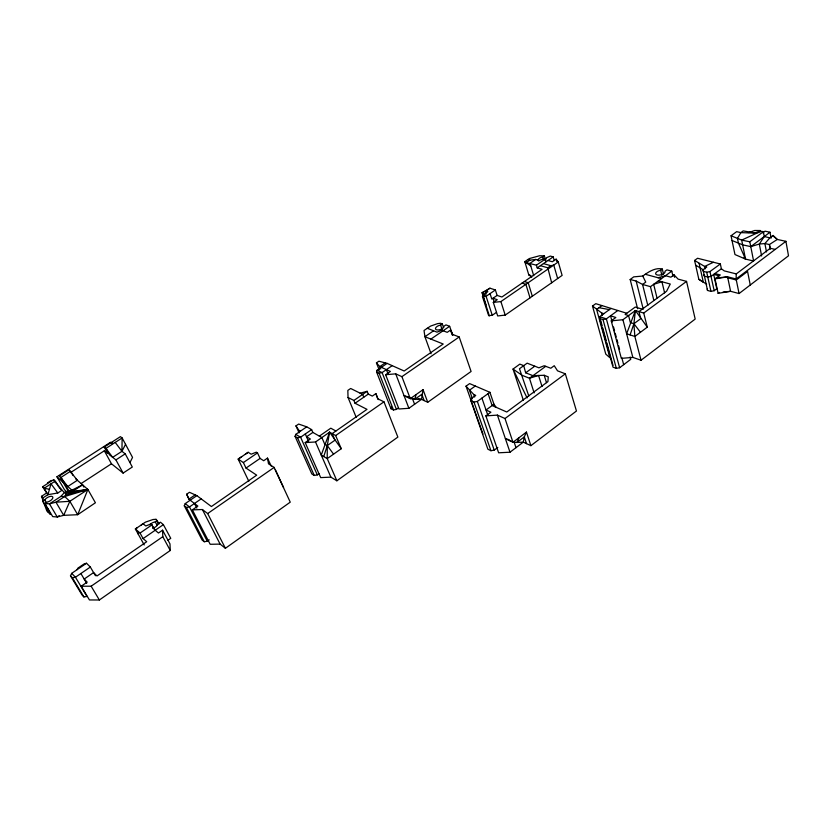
<?xml version="1.0" encoding="UTF-8"?>
<svg xmlns="http://www.w3.org/2000/svg" width="830" height="830" viewBox="0 0 830 830"><rect width="100%" height="100%" fill="white"/><g stroke="black" fill="none" stroke-linecap="round" stroke-linejoin="round"><path stroke-width="1.25" d="M630.126 357.025L630.738 359.328L619.626 367.732L616.337 368.364L613.017 367.171L599.654 318.461L599.654 316.707L611.067 308.407M104.341 450.773L111.459 463.773L123.099 473.09L132.312 467.031L125.226 453.844L121.937 451.313L122.135 437.95L120.392 436.653L104.238 447.059L107.734 453.439L104.341 450.773L70.457 472.644M775.23 249.405L770.271 248.284L736.272 273.91L736.086 278.994L739.063 293.55L788.5 255.806L785.917 241.323L777.285 239.455L772.74 235.699M443.594 327.611L442.297 323.939L440.523 323.264L437.555 323.638L430.573 326.097L424.026 330.496L424.919 336.721L443.22 344.014L404.179 371.01L387.112 363.384L378.905 361.206L376.447 362.876L379.777 366.611L390.391 371.435L385.639 374.704L398.94 408.993L408.889 408.287L421.505 399.355L423.051 389.664L410.279 398.67L404.086 395.734L409.885 397.352M551.649 282.781L557.646 278.527L553.755 265.081L550.83 265.714L547.8 267.81L551.649 282.781L505.211 315.099L497.689 315.95L493.311 302.4L497.253 299.682L492.989 298.25L494.182 301.933M46.324 493.186L41.5 496.33L46.843 510.979L50.454 514.465L42.662 501.362L43.067 497.824L47.901 494.68L57.778 493.01L62.011 490.25L53.67 479.636L42.558 486.795L47.901 494.68L51.035 483.817L57.778 493.01M686.555 281.38L643.727 313.066L635.417 310.524L633.902 323.721L634.857 336.461L641.03 360.241L695.177 319.083L686.555 281.38L678.1 279.119L674.043 274.844L670.868 277.179L665.432 275.716L658.045 277.739L645.294 274.284L642.762 276.048L633.705 276.867L630.178 279.513L637.627 308.77M497.803 447.453L494.244 450.119L490.935 450.711L487.874 449.217L470.88 400.693L471.181 398.69L475.746 395.391L473.826 394.551L466.024 386.168L469.624 383.595L489.908 392.32L494.753 406.596M496.33 312.454L492.263 315.276L488.673 315.649L482.479 296.725L482.707 295.179L487.843 291.683L485.82 291.008L482.043 292.741L486.017 304.88M348.04 397.497L353.891 400.465L355.033 403.266L366.995 409.346L332.166 433.613L334.967 440.201L327.269 445.596L327.228 458.617L341.255 448.729L335.652 435.563L329.593 432.181L327.269 445.596L323.752 456.562L327.228 458.617L336.866 480.788L397.861 437.088L383.968 401.824L377.692 398.742L375.886 393.617L372.307 396.097L368.271 394.115L367.13 391.304L360.127 393.181L350.675 388.482L347.832 390.411L348.04 397.497L356.205 417.365M398.525 407.914L396.429 409.398L393.482 409.958L390.971 408.723L391.397 406.918M385.639 374.704L395.713 373.853L401.917 376.664L410.279 398.67L414.844 399.24L416.048 394.603M390.971 408.723L376.592 372.016L377.059 370.263L387.112 363.384M319.145 473.608L317.309 474.905L314.259 475.455L311.831 473.951L295.065 436.383L295.739 434.381L306.726 426.838L311.624 429.608L312.848 432.42L321.864 437.555L324.706 444.123L327.269 445.596L333.556 454.155M630.084 334.905L633.902 323.721L640.739 318.658L638.944 311.603L666.615 291.195L670.267 284.036L658.47 280.81L650.45 286.661L642.555 284.441L636.154 281.038L630.178 279.513M75.81 478.931L87.887 489.482L77.698 514.714L63.682 515.337L57.218 516.976L52.705 516.613L44.913 503.509L47.03 502.129A4.679 2.117 -29.4 0 0 52.539 498.55A4.679 2.117 -29.4 0 0 50.298 496.402A4.679 2.117 -29.4 0 0 44.789 499.982L42.662 501.362M341.255 448.729L329.593 432.181L321.241 455.079L323.752 456.562M647.286 327.165L635.417 310.524L626.619 333.764L634.857 336.461L647.286 327.165L643.727 313.066M209.222 539.863L207.282 541.233L204.253 541.741L202.105 540.019L184.281 505.802L185.215 503.613L196.866 495.645L211.401 506.539L256.688 475.175L246.022 468.079L243.377 462.549L238.169 459.104L248.18 452.277L251.158 454.197L256.346 452.163L257.497 452.889L260.091 458.419L263.691 460.733L267.499 458.108L271.234 466.138M59.262 515.627L57.218 516.976L49.458 503.862L60.798 496.465L64.678 496.527L69.855 501.299L77.698 514.714L95.419 502.773L87.887 489.482L69.855 501.299L63.682 515.337L55.963 502.202L49.458 503.862L44.913 503.509M519.051 437.669L516.955 442.442L512.971 442.255L505.408 438.707L508.977 439.661M77.107 569.66L77.75 568.239L84.017 563.975L86.517 563.248L90.335 567.046L95.46 575.74M528.803 396.014L519.476 368.738L527.154 363.156L538.909 367.825L544.169 365.75L550.788 368.24L554.243 365.708L557.511 370.813L565.344 373.822L576.456 411.006L530.889 445.669L526.448 432.098L524.29 436.902L523.294 442.141L509.994 452.215L498.633 452.796L485.882 415.882L490.904 412.199L486.027 410.01L493.943 404.22L496.05 407.271M130.019 462.435L132.541 457.423L122.135 437.95L105.95 448.397L104.238 447.059M71.702 573.343L75.447 577.234L86.994 596.448L83.903 596.936L82.025 594.944L70.467 575.792L71.702 573.343L86.517 563.248M123.099 473.09L115.93 459.903L109.436 454.788L105.95 448.397L112.662 457.34L121.937 451.313L125.548 444.341M83.83 487.044L82.575 484.845L71.899 490.198L66.099 493.985L64.678 496.527L55.963 502.202L69.855 501.299M771.101 238.169L769.991 232.234L764.295 236.519L759.326 244.051L750.777 246.603L742.694 244.881L732.019 240.503L731.064 235.762L736.625 231.663L740.879 232.618L756.721 233.199L761.546 231.311L763.341 231.715L764.295 236.519L750.777 246.603L753.588 261.014L745.527 259.105L734.965 254.54L732.019 240.503M766.474 251.926L764.897 243.553L769.389 244.549L777.285 239.455L773.104 235.43L769.877 237.847L764.897 243.553L759.326 244.051L761.618 255.993M60.798 496.465L64.46 492.491L71.899 490.198L72.376 491.453L87.887 489.482L64.678 496.527L82.575 484.845M785.917 241.323L736.086 278.994L727.578 276.815L716.145 278.05M736.272 273.91L724.258 270.891L721.395 268.785L720.336 263.982L697.553 258.265L694.586 260.444L704.66 266.451L706.807 267.001L703.052 269.781L704.369 276.131L707.824 277.033L711.071 276.359L714.827 273.558L720.295 274.948L715.014 278.901L718.106 293.322L719.237 292.471M526.448 432.098L512.971 442.255L505.003 418.528L497.409 415.114L485.882 415.882M704.369 276.131L704.151 274.574L707.513 290.448L710.947 291.382L714.174 290.718L716.788 288.757L713.696 274.398L719.164 275.799M731.064 235.762L741.688 240.098L749.78 241.789L763.341 231.715M505.003 418.528L565.344 373.822M641.03 360.241L632.844 357.398L621.338 358.363L611.233 320.857L622.915 319.726L635.417 310.524M658.47 280.81L671.781 271.14L672.954 276.151M545.756 366.31L529.467 378.231L522.184 375.357L513.023 369.07L519.829 364.121L523.72 365.646L525.66 372.805L532.964 375.668L544.2 375.285L548.257 376.872L547.935 381.613L506.788 412.012L492.138 405.538L488.082 393.638M611.233 320.857L615.839 317.485L610.538 315.805L612.208 322.03M617.811 310.503L606.367 318.855L603.005 319.54L599.654 318.461M703.052 269.781L703.259 271.337L706.724 272.23L709.972 271.545L720.336 263.982M671.781 271.14L666.926 269.864L664.975 271.286A4.824 2.283 -14 0 1 660.877 274.855A4.824 2.283 -14 0 1 655.638 273.589A4.824 2.283 -14 0 1 660.659 270.248L662.309 269.045L663.502 274.035M470.88 400.693L473.961 402.073L477.343 401.43L489.908 392.32M525.66 372.805L534.748 366.206M714.827 273.558L721.395 268.785M601.926 305.585L596.614 309.424L609.884 357.72L605.776 354.12L592.496 306.042L595.784 303.676L626.775 313.273M475.279 386.033L469.458 390.204L472.405 398.639M645.294 274.284C649.994 270.943 656.437 267.436 662.309 269.045M418.019 398.846L421.505 399.355L427.74 402.28L471.087 371.467L459.187 336.97L452.744 334.469L450.514 330.081L447.225 332.342L441.778 330.278L436.985 332.156L427.294 328.265M220.106 544.096L210.177 544.293L192.353 509.869L202.385 509.527L220.106 544.096L225.407 548.298L290.251 502.15L274.128 467.415L268.505 463.814L267.499 458.108M407.852 397.29L414.844 399.24L421.816 394.333L424.151 400.589M159.256 523.875L156.019 519.31L153.042 519.507L145.343 522.184L135.373 528.969L140.052 533.047L143.102 538.577L146.703 541.72L96.986 575.968L93.593 572.586L84.183 579.05L87.16 582.11L81.195 586.229L89.443 599.955L99.361 599.986L170.264 550.487L169.984 543.92L162.566 530.183L158.457 533.016L154.173 529.384M335.652 435.563L383.968 401.824M557.646 278.527L562.117 275.404L558.268 261.969L556.11 259.157L552.355 261.74L547.956 260.496M401.917 376.664L459.187 336.97M167.712 540.444L170.752 538.338L163.386 524.643L160.47 522.226L157.949 523.948A5.073 2.573 -28.7 0 1 152.637 528.295M202.385 509.527L207.666 513.552L274.128 467.415M319.353 436.124L330.786 428.187L335.901 431.009M336.866 480.788L330.88 477.136L320.691 477.603L305.191 442.598L315.514 441.975L329.593 432.181M353.891 400.465L367.13 391.304M312.848 432.42L306.529 436.777L310.379 439.008L305.191 442.598M355.033 403.266L368.271 394.115M81.195 586.229L91.144 586.208L162.794 536.688L162.566 530.183M192.353 509.869L197.862 506.072L188.856 499.204L186.636 494.224L189.479 492.294L196.866 495.645M311.624 429.608L300.595 437.213L297.493 437.804L295.065 436.383M493.311 302.4L500.895 301.581L558.268 261.969M141.276 524.954L143.102 523.699L145.769 525.981L151.174 523.865L155.21 530.266M392.185 365.657L382.101 372.577L379.113 373.178L376.592 372.016M430.915 339.076L449.642 326.294L452.786 335.32M143.102 538.577L163.386 524.643M536.398 265.175L545.289 259.085L543.889 258.69L539.293 260.485L535.661 259.448L529.831 260.174L526.199 262.654L536.398 265.175L537.207 267.882L542.104 269.314L501.911 297.005L497.118 295.418L491.806 299.059L490.053 293.613M537.207 267.882L553.205 256.895L554.264 260.558M201.182 498.882L189.479 506.912L186.408 507.462L184.281 505.802M246.022 468.079L260.091 458.419M245.39 454.197L248.18 452.277M433.551 330.817L424.919 336.721L431.071 353.746M149.825 524.768A5.073 2.573 -28.7 0 1 155.293 521.925L157.42 520.462M538.099 260.257A4.275 1.93 -16.9 0 1 542.799 256.937L544.366 255.868L546.078 261.782M188.856 499.204L195.175 494.877M299.07 432.876L295.968 425.883L298.644 424.057L306.726 426.838M90.335 567.046L75.447 577.234L72.335 577.742L70.467 575.792M140.052 533.047L152.201 524.726M497.118 295.418L495.375 289.971L486.09 296.32L482.479 296.725M243.377 462.549L257.497 452.889M495.375 289.971L489.949 288.197L485.82 291.008L485.882 294.66M535.661 259.448L529.996 263.307L533.721 275.736M385.234 362.886L379.777 366.611L380.69 368.977M449.642 326.294L445.938 324.883L443.926 326.263A4.43 2.106 -19.5 0 1 439.526 329.749A4.43 2.106 -19.5 0 1 435.491 328.348A4.43 2.106 -19.5 0 1 440.595 325.101L442.297 323.939M241.613 456.759L238.169 459.104L248.813 481.255M137.199 527.735L135.373 528.969L144.223 544.957M81.164 483.527L111.459 463.773M115.93 459.903L125.226 453.844M47.466 482.894L51.273 480.435M67.137 492.159L64.47 489.742L56.959 476.773L110.328 442.4L112.724 442.66M59.438 475.922L68.983 469.77L77.356 480.28L67.79 486.505L59.438 475.922L68.786 492.117M489.949 288.197L482.043 292.741L483.973 294.308M713.385 262.27L704.66 266.451L705.199 268.847M482.967 434.028L466.024 386.168M694.586 260.444L698.839 279.295L706.662 284.223M748.733 232.566L754.657 230.491L760.353 230.522L758.848 231.632A4.658 2.106 -12 0 0 754.895 233.355M87.887 489.482L69.45 493.352L71.899 490.198L70.996 492.346L87.887 489.482L68.579 493.933L71.899 490.198L64.74 483.766M715.014 278.901L727.578 276.815L730.597 291.299L739.063 293.55M718.106 293.322L730.597 291.299L723.023 292.077M414.844 399.24L421.505 399.355M49.468 489.254L44.125 488.279L42.558 486.795M599.001 307.691L609.417 309.611M769.991 232.234L765.021 231.176L763.268 232.483A4.658 2.106 -12 0 1 763.258 233.593M764.295 236.519L769.877 237.847M727.786 277.791L736.283 279.969L747.56 271.441L750.258 285.012M658.045 277.739L661.458 278.621M508.593 440.201L510.979 440.834M553.205 256.895L550.321 256.086L546.306 257.84A4.275 1.93 -16.9 0 1 544.677 260.06M544.366 255.868L539.542 255.765L529.291 258.576L524.799 261.637L528.803 274.906L531.812 277.147M543.442 263.598L550.83 265.714M527.787 259.593L529.831 260.174M540.423 265.673L547.8 267.81M526.832 262.228L524.799 261.637L530.806 266.005M528.803 274.906L530.837 275.519M642.264 309.154L635.261 307.048L625.115 314.497L628.559 315.576L630.395 322.611L633.902 323.721L640.47 332.27M524.373 281.536L528.212 282.719L532.321 296.258M522.049 283.123L525.888 284.327L530.017 297.866M592.496 306.042L601.74 313.024L603.825 313.678M377.059 370.263L382.101 372.577L396.429 409.398M530.889 445.669L523.294 442.141L516.955 442.442L524.29 436.902L526.511 443.645M360.127 393.181L362.648 394.395L363.799 397.207M703.539 269.989L695.696 265.164M300.429 431.164L298.914 430.293L295.968 425.883M295.739 434.381L300.595 437.213L317.309 474.905M698.839 279.295L703.352 282.304L699.109 263.359M110.328 442.4L111.925 443.625M185.215 503.613L189.479 506.912L207.282 541.233M56.959 476.773L63.122 482.313M58.992 487.49L66.099 493.985M41.5 496.33L43.067 497.824M744.053 257.445L745.527 259.105L741.688 240.098L756.721 233.199L743.161 230.916L740.879 232.618L737.424 238.407L738.441 243.159L745.527 259.105M115.214 442.411L121.937 451.313M72.335 577.742L83.903 596.936M91.144 586.208L99.361 599.986M80.883 573.52L86.694 583.262M44.789 499.982L46.729 503.26M47.901 494.68L44.125 488.279L55.268 481.089L58.37 486.422M53.67 479.636L55.527 482.832M69.149 491.402L61.047 477.364L70.612 471.191L73.05 475.455M152.378 526.075L153.581 528.285M155.293 521.925L157.129 525.328M162.794 536.688L170.264 550.487M156.019 519.31L158.468 523.834M186.408 507.462L204.253 541.741M186.636 494.224L189.562 499.888M194.469 503.488L196.835 508.064M207.666 513.552L225.407 548.298M642.762 276.048L645.75 282.107L642.555 284.441L647.794 305.378M527.102 397.944L513.023 369.07L523.377 400.288M275.259 469.614L283.559 487.501M297.493 437.804L314.259 475.455M47.995 508.915L50.454 514.465M305.295 433.966L308.584 441.425M315.514 441.975L330.88 477.136M375.886 393.617L378.273 399.635M376.447 362.876L379.196 369.931M379.113 373.178L393.482 409.958M386.396 369.62L388.222 374.33M395.713 373.853L408.889 408.287M412.603 399.043L414.585 404.252M423.051 389.664L427.74 402.28M45.536 504.599L48.41 512.515M440.595 325.101L442.172 329.593M473.961 402.073L490.935 450.711M471.181 398.69L472.031 401.108M477.343 401.43L494.244 450.119M473.826 394.551L474.667 396.968M450.514 330.081L452.205 334.957M481.929 398.099L487.718 414.907M497.409 415.114L509.994 452.215M514.112 442.058L515.99 447.671M489.347 315.888L482.707 295.179L486.09 296.32L492.263 315.276M500.895 301.581L505.211 315.099M534.126 392.912L529.467 378.231L538.566 375.482L542.032 386.5M544.2 375.285L546.482 382.64M542.799 256.937L543.505 259.365M556.11 259.157L556.806 261.585M602.051 325.443L599.654 316.707L606.367 318.855L619.626 367.732M602.736 327.933L606.159 340.404M606.834 342.904L612.997 365.356M601.74 313.024L602.414 315.514M603.005 319.54L616.337 368.364M613.546 327.01L614.553 330.745M615.227 333.235L616.223 336.97M616.898 339.46L617.904 343.195M618.568 345.685L619.574 349.42M621.815 357.761L623.672 364.671M622.915 319.726L632.844 357.398M636.154 281.038L643.24 309.185M650.45 286.661L653.812 300.304M657.007 297.949L653.667 284.317L661.935 281.754L664.623 292.938M660.659 270.248L661.852 275.228M770.271 248.284L769.389 244.549L770.282 249.353M674.043 274.844L674.624 277.334M706.724 272.23L710.947 291.382M709.972 271.545L714.174 290.718M749.78 241.789L750.777 246.603M138.008 532.227L138.423 534.479M707.285 288.861L707.513 290.448M538.888 261.035A4.275 1.93 -16.9 0 1 538.359 260.703"/></g></svg>
